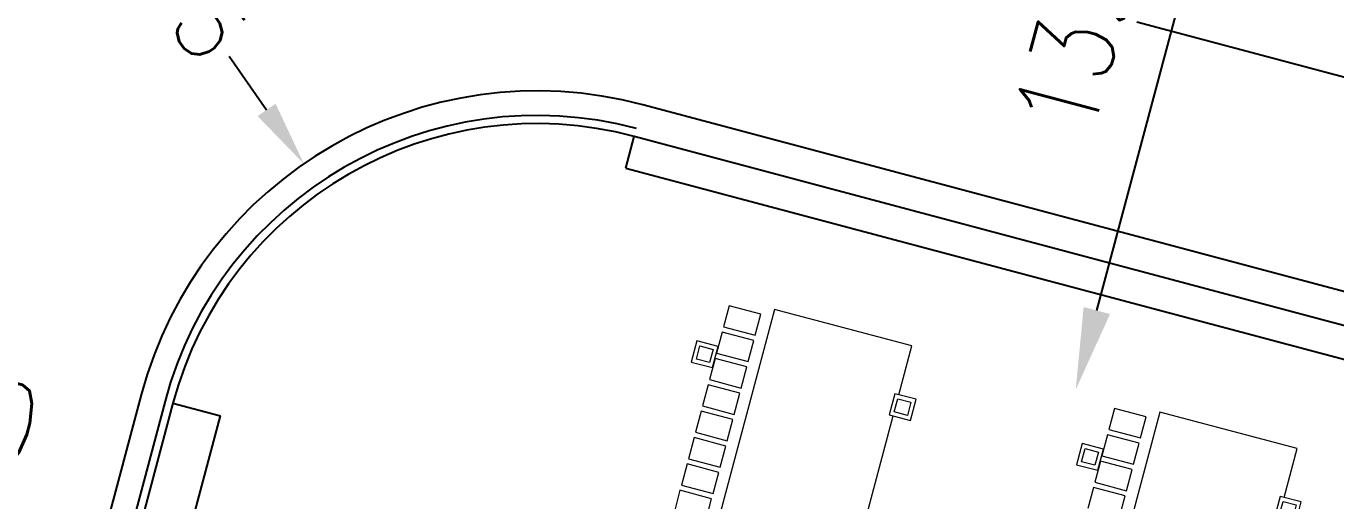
# Model space of a CAD drawing. Header units: metres. Extents: x 689715 to 690980, y 1005284 to 1006835.
# Drawn here: x 690786.55 to 690810.53, y 1005638.43 to 1005647.12 of the extents above; entities that cross this region are included whole.
import ezdxf

# ---------------------------------------------------------------- set-up
doc = ezdxf.new("R2010")
doc.units = ezdxf.units.M
doc.linetypes.add('CENTER', pattern=[2, 1.25, -0.25, 0.25, -0.25])
doc.linetypes.add('PHANTOM', pattern=[2.5, 1.25, -0.25, 0.25, -0.25, 0.25, -0.25])
for name, color, linetype in [('0_HUELLAS CASAS CASTILLA', 1, 'Continuous'), ('0_NUMERO DE LOTE FASE V', 3, 'Continuous'), ('C-CALLE-ACERA', 8, 'Continuous'), ('C-CALLE-DIM', 5, 'Continuous'), ('C-CALLE-RGIRO', 8, 'Continuous'), ('CALLES-CENTRO', 2, 'CENTER')]:
    doc.layers.add(name, color=color, linetype=linetype)
for name, color, linetype, lineweight in [('Modelos genéricos', 7, 'Continuous', 13), ('Pilares estructurales', 7, 'Continuous', 25), ('Suelos', 7, 'Continuous', 9)]:
    doc.layers.add(name, color=color, linetype=linetype, lineweight=lineweight)
doc.styles.add('ESTANDAR', font='romans.shx')
doc.styles.add('ESTANDAR 0.8', font='romans.shx', dxfattribs={"width": 0.8})
doc.dimstyles.new('R_GIRO', dxfattribs={"dimtxt": 1.2, "dimasz": 1.2, "dimexe": 0.18, "dimexo": 0.0625, "dimgap": 0.09, "dimtad": 0, "dimdec": 1, "dimdsep": 46, "dimtxsty": 'ESTANDAR', "dimcen": 0, "dimclrt": 2, "dimadec": 0, "dimazin": 0, "dimtfac": 1, "dimtdec": 1, "dimtofl": 0, "dimtmove": 0, "dimatfit": 3, "dimfxl": 1, "dimtolj": 1, "dimtzin": 0, "dimarcsym": 0})
doc.dimstyles.new('RGIRO', dxfattribs={"dimtxt": 1.5, "dimasz": 1.5, "dimexe": 0.18, "dimexo": 0.06, "dimgap": 0.9, "dimtad": 1, "dimzin": 0, "dimdsep": 46, "dimtxsty": 'ESTANDAR 0.8', "dimcen": 0, "dimse1": 1, "dimse2": 1, "dimclrd": 9, "dimclre": 1, "dimclrt": 3, "dimadec": 0, "dimazin": 0, "dimtfac": 1, "dimtmove": 2, "dimatfit": 3, "dimfxl": 1, "dimtfill": 1, "dimtolj": 1, "dimtzin": 0, "dimarcsym": 2})

# ---------------------------------------------------------------- blocks, each defined once
blk = doc.blocks.new('*D138')
at = {"layer": 'C-CALLE-DIM', "color": 9, "lineweight": -2, "transparency": 16777216}
blk.add_line((690789.873, 1005637.164), (690778.279, 1005640.256), dxfattribs=at)
at = {"layer": 'C-CALLE-DIM', "color": 9, "transparency": 16777216}
for points in [[(690778.343, 1005640.498), (690778.214, 1005640.014), (690776.829, 1005640.643)], [(690789.938, 1005637.405), (690789.809, 1005636.922), (690791.323, 1005636.777)]]:
    blk.add_solid(points, dxfattribs=at)
at = {"layer": 'Defpoints', "color": 0, "transparency": 16777216}
for p in [(690777.204, 1005642.049), (690776.829, 1005640.643), (690791.698, 1005638.183)]:
    blk.add_point(p, dxfattribs=at)
at = {"layer": 'C-CALLE-DIM', "color": 3, "transparency": 16777216, "insert": (690784.501, 1005640.304), "char_height": 1.5, "attachment_point": 5, "rotation": 345.066, "style": 'ESTANDAR 0.8', "bg_fill": 3, "box_fill_scale": 1.1, "bg_fill_color": 256, "bg_fill_true_color": 13158600, "bg_fill_transparency": 0}
blk.add_mtext('\\A1;15.00', dxfattribs=at)
blk = doc.blocks.new('*D155')
at = {"layer": 'C-CALLE-RGIRO', "color": 0, "lineweight": -2, "transparency": 16777216}
blk.add_line((690790.269, 1005646.576), (690790.952, 1005645.59), dxfattribs=at)
at = {"layer": 'C-CALLE-RGIRO', "color": 0, "transparency": 16777216}
blk.add_solid([(690791.117, 1005645.704), (690790.788, 1005645.476), (690791.635, 1005644.603)], dxfattribs=at)
at = {"layer": 'Defpoints', "color": 0, "transparency": 16777216}
for p in [(690791.635, 1005644.603), (690795.905, 1005638.438)]:
    blk.add_point(p, dxfattribs=at)
at = {"layer": 'C-CALLE-RGIRO', "color": 2, "transparency": 16777216, "insert": (690789.159, 1005648.18), "char_height": 1.2, "attachment_point": 5, "rotation": 304.7029, "style": 'ESTANDAR'}
blk.add_mtext('\\A1;R7.5', dxfattribs=at)
blk = doc.blocks.new('*D189')
at = {"layer": 'C-CALLE-DIM', "color": 9, "lineweight": -2, "transparency": 16777216}
blk.add_line((690806.152, 1005641.914), (690808.884, 1005652.156), dxfattribs=at)
at = {"layer": 'C-CALLE-DIM', "color": 9, "transparency": 16777216}
for points in [[(690808.642, 1005652.221), (690809.125, 1005652.092), (690809.27, 1005653.606)], [(690805.91, 1005641.979), (690806.393, 1005641.85), (690805.765, 1005640.465)]]:
    blk.add_solid(points, dxfattribs=at)
at = {"layer": 'Defpoints', "color": 0, "transparency": 16777216}
for p in [(690809.27, 1005653.606), (690809.27, 1005653.606), (690805.765, 1005640.465)]:
    blk.add_point(p, dxfattribs=at)
at = {"layer": 'C-CALLE-DIM', "color": 3, "transparency": 16777216, "insert": (690805.923, 1005647.461), "char_height": 1.5, "attachment_point": 5, "rotation": 75.066, "style": 'ESTANDAR 0.8', "bg_fill": 3, "box_fill_scale": 1.1, "bg_fill_color": 256, "bg_fill_true_color": 13158600, "bg_fill_transparency": 0}
blk.add_mtext('\\A1;13.60', dxfattribs=at)
blk = doc.blocks.new('MOLDURA COLUMNA - 0_40x_40-1533038-PLANO CLAVE _8 CASAS EN HILERA_ - Dependent 1')
at = {"layer": 'Modelos genéricos', "color": 253}
for p, q in [((0.2, 0.2), (-0.2, 0.2)), ((-0.2, 0.2), (-0.2, -0.2)), ((-0.125, -0.125), (-0.125, 0.125)), ((-0.125, 0.125), (0.125, 0.125)), ((0.125, 0.125), (0.125, -0.125)), ((0.2, -0.2), (0.2, 0.2)), ((-0.2, -0.2), (0.2, -0.2)), ((0.125, -0.125), (-0.125, -0.125))]:
    blk.add_line(p, q, dxfattribs=at)
blk = doc.blocks.new('012-AR_CASTILLA_MODELO B_rvt-1-PLANO CLAVE _8 CASAS EN HILERA_ - Dependent 1')
at = {"layer": 'Suelos', "color": 9}
for p, q in [((10.682, 74.518), (10.682, 78.668)), ((10.902, 76.568), (10.902, 76.168)), ((11.502, 76.168), (11.502, 76.568)), ((10.902, 76.168), (11.502, 76.168)), ((11.502, 76.068), (10.902, 76.068)), ((10.902, 76.068), (10.902, 75.668)), ((11.502, 75.668), (11.502, 76.068)), ((10.902, 75.668), (11.502, 75.668)), ((11.502, 75.568), (10.902, 75.568)), ((10.902, 75.568), (10.902, 75.168)), ((11.502, 75.168), (11.502, 75.568)), ((8.082, 75.443), (8.082, 74.518)), ((10.902, 75.168), (11.502, 75.168)), ((11.502, 75.068), (10.902, 75.068)), ((10.902, 75.068), (10.902, 74.668)), ((11.502, 74.668), (11.502, 75.068)), ((10.902, 74.668), (11.502, 74.668)), ((8.082, 74.518), (10.682, 74.518))]:
    blk.add_line(p, q, dxfattribs=at)
at = {"color": 254, "lineweight": 13}
for p in [(7.957, 75.643), (11.707, 75.643)]:
    blk.add_blockref('MOLDURA COLUMNA - 0_40x_40-1533038-PLANO CLAVE _8 CASAS EN HILERA_ - Dependent 1', p, dxfattribs=at)
blk = doc.blocks.new('M_Concrete-Rectangular-Column - _25x_25-V7-PLANO CLAVE _8 CASAS EN HILERA_ - Dependent 1')
at = {"layer": 'Pilares estructurales', "lineweight": 13}
h = blk.add_hatch(dxfattribs=at)
h.set_pattern_fill('CONCRETE', color=256, style=0, pattern_type=2)
h.set_pattern_definition([(50, (-7.957, -75.643), (1.45702, -0.127348), [0.152, -1.676]), (355, (-7.957, -75.643), (-0.281865, 1.528382), [0.122, -1.341]), (100.451, (-7.835, -75.653), (1.175465, 1.400456), [0.13, -1.425]), (46.184, (-7.957, -75.236), (2.16904, -0.336383), [0.229, -2.515]), (96.636, (-7.776, -75.264), (1.898945, 1.97971), [0.194, -2.137]), (351.184, (-7.957, -75.236), (1.898795, 1.97937), [0.183, -2.012]), (21, (-7.754, -75.338), (1.212599, -0.817759), [0.152, -1.676]), (326, (-7.754, -75.338), (0.49445, 1.473404), [0.122, -1.341]), (71.451, (-7.653, -75.406), (1.70704, 0.65499), [0.13, -1.425]), (37.5, (-7.957, -75.643), (0.024162, 0.6765066), [0.067, -1.258, 0.067, -1.294, -1.346]), (37.5, (-7.957, -75.643), (0.024162, 0.6765066), [-2.686, 0.067, -1.279]), (7.5, (-7.957, -75.643), (0.534936, 0.801682), [0.067, -0.709, 0.067, -1.227, -0.513]), (7.5, (-7.957, -75.643), (0.534936, 0.801682), [-2.071, 0.067, -0.446]), (327.5, (-8.41, -75.643), (1.0842356, -0.0457194), [0.067, -0.441, 0.067, -1.518, -2.103]), (327.5, (-8.41, -75.643), (1.0842356, -0.0457194), [-2.093, 0.067, -2.036]), (317.5, (-8.613, -75.643), (1.185122, 0.203916), [0.067, -0.593, 0.067, -0.986, -1.494]), (317.5, (-8.613, -75.643), (1.185122, 0.203916), [-1.713, 0.067, -1.426])])
h.paths.add_polyline_path([(0.125, -0.125), (0.125, 0.125), (-0.125, 0.125), (-0.125, -0.125)], flags=0)
blk = doc.blocks.new('C TRANSFORMADA A B')
at = {"layer": 'Suelos', "color": 9}
for p, q in [((287.494, -13.28), (287.094, -13.28)), ((287.494, -13.88), (287.494, -13.28)), ((287.994, -13.28), (287.594, -13.28)), ((287.594, -13.28), (287.594, -13.88)), ((287.994, -13.88), (287.994, -13.28)), ((288.494, -13.28), (288.094, -13.28)), ((288.094, -13.28), (288.094, -13.88)), ((288.494, -13.88), (288.494, -13.28)), ((288.994, -13.28), (288.594, -13.28)), ((288.594, -13.28), (288.594, -13.88)), ((288.994, -13.88), (288.994, -13.28)), ((289.494, -13.28), (289.094, -13.28)), ((289.094, -13.28), (289.094, -13.88)), ((289.494, -13.88), (289.494, -13.28)), ((289.994, -13.28), (289.594, -13.28)), ((289.594, -13.28), (289.594, -13.88)), ((289.994, -13.88), (289.994, -13.28)), ((290.494, -13.28), (290.094, -13.28)), ((290.094, -13.28), (290.094, -13.88)), ((290.494, -13.88), (290.494, -13.28)), ((290.994, -13.28), (290.594, -13.28)), ((290.594, -13.28), (290.594, -13.88)), ((290.994, -13.88), (290.994, -13.28)), ((287.094, -13.88), (287.494, -13.88)), ((287.594, -13.88), (287.994, -13.88)), ((288.094, -13.88), (288.494, -13.88)), ((288.594, -13.88), (288.994, -13.88)), ((289.094, -13.88), (289.494, -13.88)), ((289.594, -13.88), (289.994, -13.88)), ((290.094, -13.88), (290.494, -13.88)), ((290.594, -13.88), (290.994, -13.88)), ((291.144, -14.1), (286.994, -14.1)), ((291.144, -16.7), (291.144, -14.1)), ((286.214, -16.7), (289.819, -16.7)), ((290.219, -16.7), (291.144, -16.7))]:
    blk.add_line(p, q, dxfattribs=at)
at = {"color": 254, "lineweight": 13, "rotation": 90.00000000000001}
for name, p in [('MOLDURA COLUMNA - 0_40x_40-1533038-PLANO CLAVE _8 CASAS EN HILERA_ - Dependent 1', (290.019, -13.075)), ('MOLDURA COLUMNA - 0_40x_40-1533038-PLANO CLAVE _8 CASAS EN HILERA_ - Dependent 1', (290.019, -16.825)), ('M_Concrete-Rectangular-Column - _25x_25-V7-PLANO CLAVE _8 CASAS EN HILERA_ - Dependent 1', (290.019, -16.825))]:
    blk.add_blockref(name, p, dxfattribs=at)
blk = doc.blocks.new('CASTILLAS B BLOQUE 8')
blk.add_blockref('C TRANSFORMADA A B', (0, 0))
at = {"layer": '0_HUELLAS CASAS CASTILLA', "color": 8, "lineweight": 5, "rotation": 90}
blk.add_blockref('012-AR_CASTILLA_MODELO B_rvt-1-PLANO CLAVE _8 CASAS EN HILERA_ - Dependent 1', (365.662, -32.082), dxfattribs=at)

msp = doc.modelspace()

# ---------------------------------------------------------------- linework, layer by layer
at = {"layer": 'C-CALLE-ACERA', "linetype": 'Continuous', "ltscale": 5}
for p, q in [((690902.21, 1005617.847), (690797.838, 1005645.684)), ((690797.529, 1005644.525), (690901.901, 1005616.687)), ((690788.659, 1005640.37), (690780.67, 1005610.417)), ((690789.093, 1005640.254), (690781.105, 1005610.301)), ((690789.238, 1005640.216), (690781.249, 1005610.263))]:
    msp.add_line(p, q, dxfattribs=at)
at = {"layer": 'C-CALLE-ACERA', "linetype": 'Continuous', "ltscale": 5, "flags": 128}
for points in [[(690797.529, 1005644.525), (690797.683, 1005645.104)], [(690789.238, 1005640.216), (690790.108, 1005639.984)], [(690782.119, 1005610.031), (690790.108, 1005639.984)]]:
    msp.add_lwpolyline(points, dxfattribs=at)
msp.add_lwpolyline([(690902.839, 1005614.574), (690903.09, 1005615.368, 0.427536), (690902.046, 1005617.27), (690797.683, 1005645.104)], format="xyb", dxfattribs=at)
at = {"layer": 'C-CALLE-ACERA', "linetype": 'Continuous', "ltscale": 5}
for radius in [7.5, 7.05, 6.9]:
    msp.add_arc((690795.905, 1005638.438), radius, 75.066, 165.066, dxfattribs=at)
at = {"layer": 'CALLES-CENTRO', "linetype": 'CENTER', "ltscale": 5, "flags": 128}
msp.add_lwpolyline([(690661.952, 1005685.86), (690787.706, 1005652.319), (690909.72, 1005619.777)], dxfattribs=at)

# ---------------------------------------------------------------- block references
at = {"layer": '0_NUMERO DE LOTE FASE V', "linetype": 'PHANTOM', "rotation": 75.06604352304308}
msp.add_blockref('CASTILLAS B BLOQUE 8', (690711.6, 1005364.259), dxfattribs=at)

# ---------------------------------------------------------------- dimensions: what is measured, and where the dimension line sits
at = {"layer": 'C-CALLE-RGIRO'}
dim = msp.add_radius_dim(center=(690795.905, 1005638.438), mpoint=(690791.635, 1005644.603), dimstyle='R_GIRO', dxfattribs=at)
dim.commit()
dim.dimension.update_dxf_attribs({"geometry": '*D155', "text_midpoint": (690789.159, 1005648.18)})

# ---------------------------------------------------------------- next in the draw order: dimensions: what is measured, and where the dimension line sits
at = {"layer": 'C-CALLE-DIM'}
for p1, p2, distance, picture, middle in [((690805.765, 1005640.465), (690809.27, 1005653.606), 0, '*D189', (690805.923, 1005647.461)), ((690791.698, 1005638.183), (690777.204, 1005642.049), 1.455, '*D138', (690784.501, 1005640.304))]:
    dim = msp.add_aligned_dim(p1=p1, p2=p2, distance=distance, dimstyle='RGIRO', dxfattribs=at)
    dim.commit()
    dim.dimension.update_dxf_attribs({"geometry": picture, "text_midpoint": middle})

doc.saveas('drawing.dxf')
